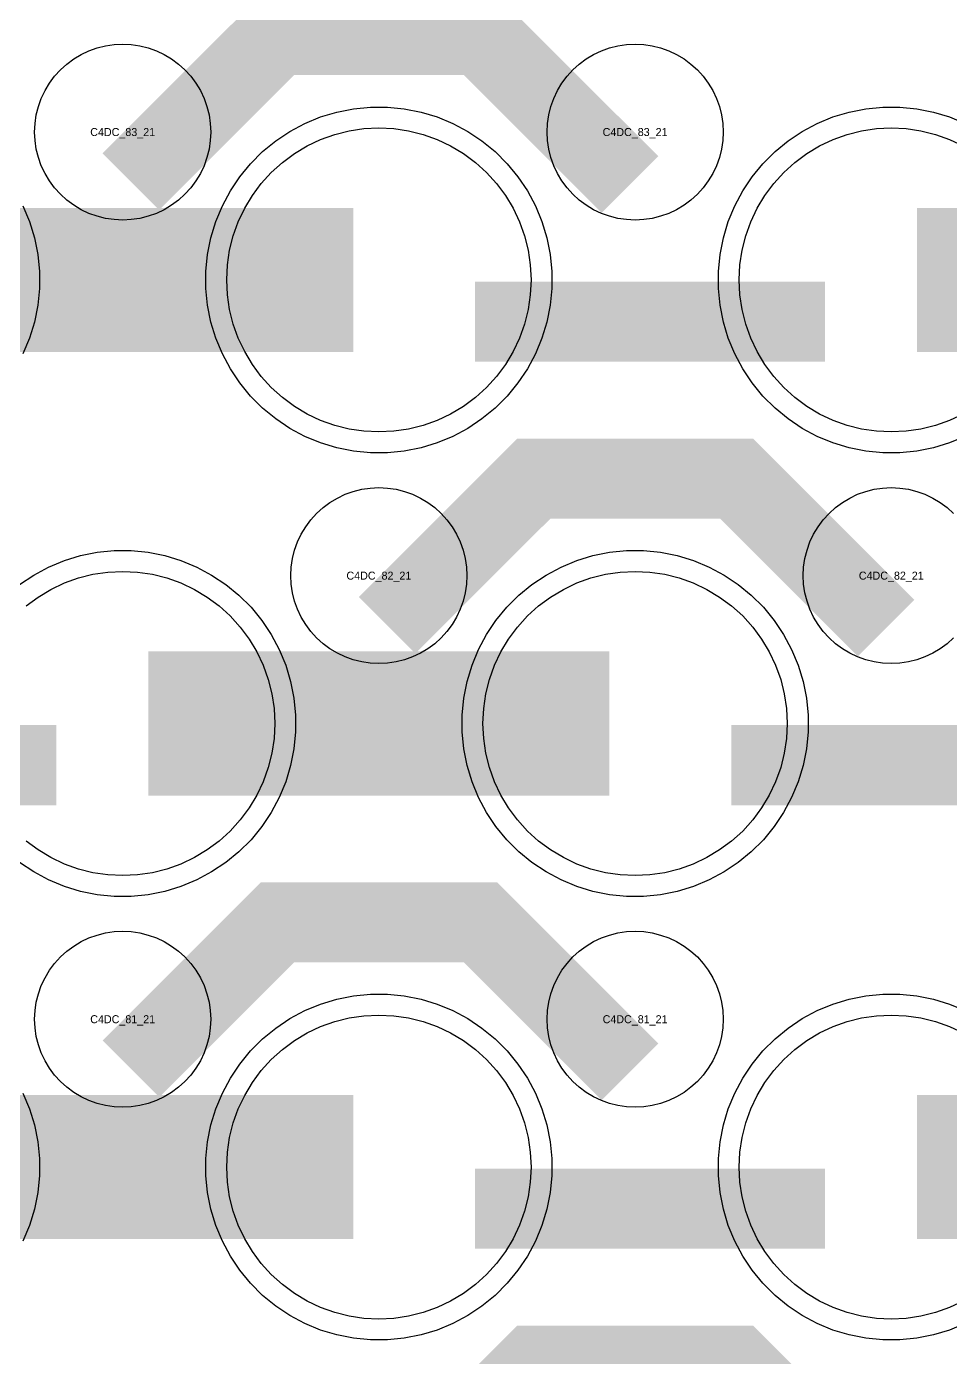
# Model space of a CAD drawing. Extents: x -11880 to 11880, y -14992 to 14992.
# Drawn here: x -5310 to -5021.5, y -3675.3 to -3259.6 of the extents above; entities that cross this region are included whole.
import ezdxf
from ezdxf.enums import TextEntityAlignment as Align

# ---------------------------------------------------------------- set-up
doc = ezdxf.new("R2010")
doc.units = 0
doc.header["$MEASUREMENT"] = 0
for name, color, linetype in [('GDS_775_DT_237', 138, 'CONTINUOUS'), ('RDL1_FS', 34, 'CONTINUOUS'), ('RDL_BS', 160, 'CONTINUOUS')]:
    doc.layers.add(name, color=color, linetype=linetype)

msp = doc.modelspace()

# ---------------------------------------------------------------- linework, layer by layer
at = {"layer": 'RDL1_FS'}
for points in [[(-5200, -3386.254), (-5204.657, -3386.025), (-5209.268, -3385.341), (-5213.791, -3384.209), (-5218.181, -3382.637), (-5222.395, -3380.645), (-5226.395, -3378.247), (-5230.14, -3375.469), (-5233.594, -3372.339), (-5236.724, -3368.885), (-5239.502, -3365.14), (-5241.9, -3361.14), (-5243.892, -3356.926), (-5245.464, -3352.536), (-5246.596, -3348.013), (-5247.28, -3343.402), (-5247.509, -3338.745), (-5247.28, -3334.088), (-5246.596, -3329.477), (-5245.464, -3324.954), (-5243.892, -3320.564), (-5241.9, -3316.35), (-5239.502, -3312.35), (-5236.724, -3308.605), (-5233.594, -3305.151), (-5230.14, -3302.021), (-5226.395, -3299.243), (-5222.395, -3296.845), (-5218.181, -3294.853), (-5213.791, -3293.281), (-5209.268, -3292.149), (-5204.657, -3291.465), (-5200, -3291.236), (-5195.343, -3291.465), (-5190.732, -3292.149), (-5186.209, -3293.281), (-5181.819, -3294.853), (-5177.605, -3296.845), (-5173.605, -3299.243), (-5169.86, -3302.021), (-5166.406, -3305.151), (-5163.276, -3308.605), (-5160.498, -3312.35), (-5158.1, -3316.35), (-5156.108, -3320.564), (-5154.536, -3324.954), (-5153.404, -3329.477), (-5152.72, -3334.088), (-5152.491, -3338.745), (-5152.72, -3343.402), (-5153.404, -3348.013), (-5154.536, -3352.536), (-5156.108, -3356.926), (-5158.1, -3361.14), (-5160.498, -3365.14), (-5163.276, -3368.885), (-5166.406, -3372.339), (-5169.86, -3375.469), (-5173.605, -3378.247), (-5177.605, -3380.645), (-5181.819, -3382.637), (-5186.209, -3384.209), (-5190.732, -3385.341), (-5195.343, -3386.025)], [(-5120, -3524.819), (-5124.657, -3524.59), (-5129.268, -3523.906), (-5133.791, -3522.774), (-5138.181, -3521.202), (-5142.395, -3519.21), (-5146.395, -3516.812), (-5150.14, -3514.034), (-5153.594, -3510.904), (-5156.724, -3507.45), (-5159.502, -3503.705), (-5161.9, -3499.705), (-5163.892, -3495.491), (-5165.464, -3491.101), (-5166.596, -3486.578), (-5167.28, -3481.967), (-5167.509, -3477.31), (-5167.28, -3472.653), (-5166.596, -3468.042), (-5165.464, -3463.519), (-5163.892, -3459.129), (-5161.9, -3454.915), (-5159.502, -3450.915), (-5156.724, -3447.17), (-5153.594, -3443.716), (-5150.14, -3440.586), (-5146.395, -3437.808), (-5142.395, -3435.41), (-5138.181, -3433.418), (-5133.791, -3431.846), (-5129.268, -3430.714), (-5124.657, -3430.03), (-5120, -3429.801), (-5115.343, -3430.03), (-5110.732, -3430.714), (-5106.209, -3431.846), (-5101.819, -3433.418), (-5097.605, -3435.41), (-5093.605, -3437.808), (-5089.86, -3440.586), (-5086.406, -3443.716), (-5083.276, -3447.17), (-5080.498, -3450.915), (-5078.1, -3454.915), (-5076.108, -3459.129), (-5074.536, -3463.519), (-5073.404, -3468.042), (-5072.72, -3472.653), (-5072.491, -3477.31), (-5072.72, -3481.967), (-5073.404, -3486.578), (-5074.536, -3491.101), (-5076.108, -3495.491), (-5078.1, -3499.705), (-5080.498, -3503.705), (-5083.276, -3507.45), (-5086.406, -3510.904), (-5089.86, -3514.034), (-5093.605, -3516.812), (-5097.605, -3519.21), (-5101.819, -3521.202), (-5106.209, -3522.774), (-5110.732, -3523.906), (-5115.343, -3524.59)], [(-5200, -3663.384), (-5204.657, -3663.155), (-5209.268, -3662.471), (-5213.791, -3661.339), (-5218.181, -3659.767), (-5222.395, -3657.775), (-5226.395, -3655.377), (-5230.14, -3652.599), (-5233.594, -3649.469), (-5236.724, -3646.015), (-5239.502, -3642.27), (-5241.9, -3638.27), (-5243.892, -3634.056), (-5245.464, -3629.666), (-5246.596, -3625.143), (-5247.28, -3620.532), (-5247.509, -3615.875), (-5247.28, -3611.218), (-5246.596, -3606.607), (-5245.464, -3602.084), (-5243.892, -3597.694), (-5241.9, -3593.48), (-5239.502, -3589.48), (-5236.724, -3585.735), (-5233.594, -3582.281), (-5230.14, -3579.151), (-5226.395, -3576.373), (-5222.395, -3573.975), (-5218.181, -3571.983), (-5213.791, -3570.411), (-5209.268, -3569.279), (-5204.657, -3568.595), (-5200, -3568.366), (-5195.343, -3568.595), (-5190.732, -3569.279), (-5186.209, -3570.411), (-5181.819, -3571.983), (-5177.605, -3573.975), (-5173.605, -3576.373), (-5169.86, -3579.151), (-5166.406, -3582.281), (-5163.276, -3585.735), (-5160.498, -3589.48), (-5158.1, -3593.48), (-5156.108, -3597.694), (-5154.536, -3602.084), (-5153.404, -3606.607), (-5152.72, -3611.218), (-5152.491, -3615.875), (-5152.72, -3620.532), (-5153.404, -3625.143), (-5154.536, -3629.666), (-5156.108, -3634.056), (-5158.1, -3638.27), (-5160.498, -3642.27), (-5163.276, -3646.015), (-5166.406, -3649.469), (-5169.86, -3652.599), (-5173.605, -3655.377), (-5177.605, -3657.775), (-5181.819, -3659.767), (-5186.209, -3661.339), (-5190.732, -3662.471), (-5195.343, -3663.155)]]:
    msp.add_lwpolyline(points, close=True, dxfattribs=at)
for points in [[(-5017.605, -3380.645), (-5021.819, -3382.637), (-5026.209, -3384.209), (-5030.732, -3385.341), (-5035.343, -3386.025), (-5040, -3386.254), (-5044.657, -3386.025), (-5049.268, -3385.341), (-5053.791, -3384.209), (-5058.181, -3382.637), (-5062.395, -3380.645), (-5066.395, -3378.247), (-5070.14, -3375.469), (-5073.594, -3372.339), (-5076.724, -3368.885), (-5079.502, -3365.14), (-5081.9, -3361.14), (-5083.892, -3356.926), (-5085.464, -3352.536), (-5086.596, -3348.013), (-5087.28, -3343.402), (-5087.509, -3338.745), (-5087.28, -3334.088), (-5086.596, -3329.477), (-5085.464, -3324.954), (-5083.892, -3320.564), (-5081.9, -3316.35), (-5079.502, -3312.35), (-5076.724, -3308.605), (-5073.594, -3305.151), (-5070.14, -3302.021), (-5066.395, -3299.243), (-5062.395, -3296.845), (-5058.181, -3294.853), (-5053.791, -3293.281), (-5049.268, -3292.149), (-5044.657, -3291.465), (-5040, -3291.236), (-5035.343, -3291.465), (-5030.732, -3292.149), (-5026.209, -3293.281), (-5021.819, -3294.853), (-5017.605, -3296.845)], [(-5310.14, -3440.586), (-5306.395, -3437.808), (-5302.395, -3435.41), (-5298.181, -3433.418), (-5293.791, -3431.846), (-5289.268, -3430.714), (-5284.657, -3430.03), (-5280, -3429.801), (-5275.343, -3430.03), (-5270.732, -3430.714), (-5266.209, -3431.846), (-5261.819, -3433.418), (-5257.605, -3435.41), (-5253.605, -3437.808), (-5249.86, -3440.586), (-5246.406, -3443.716), (-5243.276, -3447.17), (-5240.498, -3450.915), (-5238.1, -3454.915), (-5236.108, -3459.129), (-5234.536, -3463.519), (-5233.404, -3468.042), (-5232.72, -3472.653), (-5232.491, -3477.31), (-5232.72, -3481.967), (-5233.404, -3486.578), (-5234.536, -3491.101), (-5236.108, -3495.491), (-5238.1, -3499.705), (-5240.498, -3503.705), (-5243.276, -3507.45), (-5246.406, -3510.904), (-5249.86, -3514.034), (-5253.605, -3516.812), (-5257.605, -3519.21), (-5261.819, -3521.202), (-5266.209, -3522.774), (-5270.732, -3523.906), (-5275.343, -3524.59), (-5280, -3524.819), (-5284.657, -3524.59), (-5289.268, -3523.906), (-5293.791, -3522.774), (-5298.181, -3521.202), (-5302.395, -3519.21), (-5306.395, -3516.812), (-5310.14, -3514.034)], [(-5017.605, -3657.775), (-5021.819, -3659.767), (-5026.209, -3661.339), (-5030.732, -3662.471), (-5035.343, -3663.155), (-5040, -3663.384), (-5044.657, -3663.155), (-5049.268, -3662.471), (-5053.791, -3661.339), (-5058.181, -3659.767), (-5062.395, -3657.775), (-5066.395, -3655.377), (-5070.14, -3652.599), (-5073.594, -3649.469), (-5076.724, -3646.015), (-5079.502, -3642.27), (-5081.9, -3638.27), (-5083.892, -3634.056), (-5085.464, -3629.666), (-5086.596, -3625.143), (-5087.28, -3620.532), (-5087.509, -3615.875), (-5087.28, -3611.218), (-5086.596, -3606.607), (-5085.464, -3602.084), (-5083.892, -3597.694), (-5081.9, -3593.48), (-5079.502, -3589.48), (-5076.724, -3585.735), (-5073.594, -3582.281), (-5070.14, -3579.151), (-5066.395, -3576.373), (-5062.395, -3573.975), (-5058.181, -3571.983), (-5053.791, -3570.411), (-5049.268, -3569.279), (-5044.657, -3568.595), (-5040, -3568.366), (-5035.343, -3568.595), (-5030.732, -3569.279), (-5026.209, -3570.411), (-5021.819, -3571.983), (-5017.605, -3573.975)]]:
    msp.add_lwpolyline(points, dxfattribs=at)
for points in [[(-5351.998, -3338.745, 45, 45, 0), (-5279.998, -3338.745, 45, 45, 0)], [(-5279.998, -3338.745, 45, 45, 0), (-5207.998, -3338.745, 45, 45, 0)], [(-5031.998, -3338.745, 45, 45, 0), (-4959.998, -3338.745, 45, 45, 0)], [(-5271.998, -3477.31, 45, 45, 0), (-5199.998, -3477.31, 45, 45, 0)], [(-5199.998, -3477.31, 45, 45, 0), (-5127.998, -3477.31, 45, 45, 0)], [(-5351.998, -3615.875, 45, 45, 0), (-5279.998, -3615.875, 45, 45, 0)], [(-5279.998, -3615.875, 45, 45, 0), (-5207.998, -3615.875, 45, 45, 0)], [(-5031.998, -3615.875, 45, 45, 0), (-4959.998, -3615.875, 45, 45, 0)]]:
    msp.add_lwpolyline(points, format="xyseb", dxfattribs=at)
at = {"layer": 'RDL_BS'}
for points in [[(-5277.438, -3308.059, 25, 25, 0), (-5231.623, -3262.244, 25, 25, 0), (-5198.07, -3262.244, 25, 25, 0)], [(-5121.599, -3308.958, 25, 25, 0), (-5168.313, -3262.244, 25, 25, 0), (-5198.071, -3262.244, 25, 25, 0)], [(-5169.984, -3351.758, 25, 25, 0), (-5060.719, -3351.758, 25, 25, 0)], [(-5197.438, -3446.624, 25, 25, 0), (-5151.623, -3400.809, 25, 25, 0), (-5118.07, -3400.809, 25, 25, 0)], [(-5041.599, -3447.523, 25, 25, 0), (-5088.313, -3400.809, 25, 25, 0), (-5118.071, -3400.809, 25, 25, 0)], [(-5409.984, -3490.323, 25, 25, 0), (-5300.719, -3490.323, 25, 25, 0)], [(-5089.984, -3490.323, 25, 25, 0), (-4980.719, -3490.323, 25, 25, 0)], [(-5277.438, -3585.189, 25, 25, 0), (-5231.623, -3539.374, 25, 25, 0), (-5198.07, -3539.374, 25, 25, 0)], [(-5121.599, -3586.088, 25, 25, 0), (-5168.313, -3539.374, 25, 25, 0), (-5198.071, -3539.374, 25, 25, 0)], [(-5169.984, -3628.888, 25, 25, 0), (-5060.719, -3628.888, 25, 25, 0)], [(-5197.438, -3723.754, 25, 25, 0), (-5151.623, -3677.939, 25, 25, 0), (-5118.07, -3677.939, 25, 25, 0)], [(-5041.599, -3724.653, 25, 25, 0), (-5088.313, -3677.939, 25, 25, 0), (-5118.071, -3677.939, 25, 25, 0)]]:
    msp.add_lwpolyline(points, format="xyseb", dxfattribs=at)
for points in [[(-5280, -3320.051), (-5282.693, -3319.919), (-5285.365, -3319.523), (-5287.984, -3318.866), (-5290.519, -3317.959), (-5292.956, -3316.807), (-5295.28, -3315.414), (-5297.443, -3313.811), (-5299.442, -3311.999), (-5301.254, -3310), (-5302.857, -3307.837), (-5304.25, -3305.513), (-5305.402, -3303.076), (-5306.309, -3300.541), (-5306.966, -3297.922), (-5307.362, -3295.25), (-5307.494, -3292.557), (-5307.362, -3289.864), (-5306.966, -3287.192), (-5306.309, -3284.573), (-5305.402, -3282.038), (-5304.25, -3279.601), (-5302.857, -3277.277), (-5301.254, -3275.114), (-5299.442, -3273.115), (-5297.443, -3271.303), (-5295.28, -3269.7), (-5292.956, -3268.307), (-5290.519, -3267.155), (-5287.984, -3266.248), (-5285.365, -3265.591), (-5282.693, -3265.195), (-5280, -3265.063), (-5277.307, -3265.195), (-5274.635, -3265.591), (-5272.016, -3266.248), (-5269.481, -3267.155), (-5267.044, -3268.307), (-5264.72, -3269.7), (-5262.557, -3271.303), (-5260.558, -3273.115), (-5258.746, -3275.114), (-5257.143, -3277.277), (-5255.75, -3279.601), (-5254.598, -3282.038), (-5253.691, -3284.573), (-5253.034, -3287.192), (-5252.638, -3289.864), (-5252.506, -3292.557), (-5252.638, -3295.25), (-5253.034, -3297.922), (-5253.691, -3300.541), (-5254.598, -3303.076), (-5255.75, -3305.513), (-5257.143, -3307.837), (-5258.746, -3310), (-5260.558, -3311.999), (-5262.557, -3313.811), (-5264.72, -3315.414), (-5267.044, -3316.807), (-5269.481, -3317.959), (-5272.016, -3318.866), (-5274.635, -3319.523), (-5277.307, -3319.919)], [(-5120, -3320.051), (-5122.693, -3319.919), (-5125.365, -3319.523), (-5127.984, -3318.866), (-5130.519, -3317.959), (-5132.956, -3316.807), (-5135.28, -3315.414), (-5137.443, -3313.811), (-5139.442, -3311.999), (-5141.254, -3310), (-5142.857, -3307.837), (-5144.25, -3305.513), (-5145.402, -3303.076), (-5146.309, -3300.541), (-5146.966, -3297.922), (-5147.362, -3295.25), (-5147.494, -3292.557), (-5147.362, -3289.864), (-5146.966, -3287.192), (-5146.309, -3284.573), (-5145.402, -3282.038), (-5144.25, -3279.601), (-5142.857, -3277.277), (-5141.254, -3275.114), (-5139.442, -3273.115), (-5137.443, -3271.303), (-5135.28, -3269.7), (-5132.956, -3268.307), (-5130.519, -3267.155), (-5127.984, -3266.248), (-5125.365, -3265.591), (-5122.693, -3265.195), (-5120, -3265.063), (-5117.307, -3265.195), (-5114.635, -3265.591), (-5112.016, -3266.248), (-5109.481, -3267.155), (-5107.044, -3268.307), (-5104.72, -3269.7), (-5102.557, -3271.303), (-5100.558, -3273.115), (-5098.746, -3275.114), (-5097.143, -3277.277), (-5095.75, -3279.601), (-5094.598, -3282.038), (-5093.691, -3284.573), (-5093.034, -3287.192), (-5092.638, -3289.864), (-5092.506, -3292.557), (-5092.638, -3295.25), (-5093.034, -3297.922), (-5093.691, -3300.541), (-5094.598, -3303.076), (-5095.75, -3305.513), (-5097.143, -3307.837), (-5098.746, -3310), (-5100.558, -3311.999), (-5102.557, -3313.811), (-5104.72, -3315.414), (-5107.044, -3316.807), (-5109.481, -3317.959), (-5112.016, -3318.866), (-5114.635, -3319.523), (-5117.307, -3319.919)], [(-5202.644, -3392.745), (-5207.938, -3392.228), (-5213.165, -3391.182), (-5218.205, -3389.651), (-5223.115, -3387.62), (-5227.777, -3385.128), (-5232.191, -3382.181), (-5236.292, -3378.819), (-5240.074, -3375.037), (-5243.436, -3370.936), (-5246.383, -3366.522), (-5248.875, -3361.86), (-5250.906, -3356.95), (-5252.437, -3351.91), (-5253.483, -3346.683), (-5254, -3341.389), (-5254, -3336.101), (-5253.483, -3330.807), (-5252.437, -3325.58), (-5250.906, -3320.54), (-5248.875, -3315.63), (-5246.383, -3310.968), (-5243.436, -3306.554), (-5240.074, -3302.453), (-5236.292, -3298.671), (-5232.191, -3295.309), (-5227.777, -3292.362), (-5223.115, -3289.87), (-5218.205, -3287.839), (-5213.165, -3286.308), (-5207.938, -3285.262), (-5202.644, -3284.745), (-5197.356, -3284.745), (-5192.062, -3285.262), (-5186.835, -3286.308), (-5181.795, -3287.839), (-5176.885, -3289.87), (-5172.223, -3292.362), (-5167.809, -3295.309), (-5163.708, -3298.671), (-5159.926, -3302.453), (-5156.564, -3306.554), (-5153.617, -3310.968), (-5151.125, -3315.63), (-5149.094, -3320.54), (-5147.563, -3325.58), (-5146.517, -3330.807), (-5146, -3336.101), (-5146, -3341.389), (-5146.517, -3346.683), (-5147.563, -3351.91), (-5149.094, -3356.95), (-5151.125, -3361.86), (-5153.617, -3366.522), (-5156.564, -3370.936), (-5159.926, -3375.037), (-5163.708, -3378.819), (-5167.809, -3382.181), (-5172.223, -3385.128), (-5176.885, -3387.62), (-5181.795, -3389.651), (-5186.835, -3391.182), (-5192.062, -3392.228), (-5197.356, -3392.745)], [(-5200, -3458.616), (-5202.693, -3458.484), (-5205.365, -3458.088), (-5207.984, -3457.431), (-5210.519, -3456.524), (-5212.956, -3455.372), (-5215.28, -3453.979), (-5217.443, -3452.376), (-5219.442, -3450.564), (-5221.254, -3448.565), (-5222.857, -3446.402), (-5224.25, -3444.078), (-5225.402, -3441.641), (-5226.309, -3439.106), (-5226.966, -3436.487), (-5227.362, -3433.815), (-5227.494, -3431.122), (-5227.362, -3428.429), (-5226.966, -3425.757), (-5226.309, -3423.138), (-5225.402, -3420.603), (-5224.25, -3418.166), (-5222.857, -3415.842), (-5221.254, -3413.679), (-5219.442, -3411.68), (-5217.443, -3409.868), (-5215.28, -3408.265), (-5212.956, -3406.872), (-5210.519, -3405.72), (-5207.984, -3404.813), (-5205.365, -3404.156), (-5202.693, -3403.76), (-5200, -3403.628), (-5197.307, -3403.76), (-5194.635, -3404.156), (-5192.016, -3404.813), (-5189.481, -3405.72), (-5187.044, -3406.872), (-5184.72, -3408.265), (-5182.557, -3409.868), (-5180.558, -3411.68), (-5178.746, -3413.679), (-5177.143, -3415.842), (-5175.75, -3418.166), (-5174.598, -3420.603), (-5173.691, -3423.138), (-5173.034, -3425.757), (-5172.638, -3428.429), (-5172.506, -3431.122), (-5172.638, -3433.815), (-5173.034, -3436.487), (-5173.691, -3439.106), (-5174.598, -3441.641), (-5175.75, -3444.078), (-5177.143, -3446.402), (-5178.746, -3448.565), (-5180.558, -3450.564), (-5182.557, -3452.376), (-5184.72, -3453.979), (-5187.044, -3455.372), (-5189.481, -3456.524), (-5192.016, -3457.431), (-5194.635, -3458.088), (-5197.307, -3458.484)], [(-5122.644, -3531.31), (-5127.938, -3530.793), (-5133.165, -3529.747), (-5138.205, -3528.216), (-5143.115, -3526.185), (-5147.777, -3523.693), (-5152.191, -3520.746), (-5156.292, -3517.384), (-5160.074, -3513.602), (-5163.436, -3509.501), (-5166.383, -3505.087), (-5168.875, -3500.425), (-5170.906, -3495.515), (-5172.437, -3490.475), (-5173.483, -3485.248), (-5174, -3479.954), (-5174, -3474.666), (-5173.483, -3469.372), (-5172.437, -3464.145), (-5170.906, -3459.105), (-5168.875, -3454.195), (-5166.383, -3449.533), (-5163.436, -3445.119), (-5160.074, -3441.018), (-5156.292, -3437.236), (-5152.191, -3433.874), (-5147.777, -3430.927), (-5143.115, -3428.435), (-5138.205, -3426.404), (-5133.165, -3424.873), (-5127.938, -3423.827), (-5122.644, -3423.31), (-5117.356, -3423.31), (-5112.062, -3423.827), (-5106.835, -3424.873), (-5101.795, -3426.404), (-5096.885, -3428.435), (-5092.223, -3430.927), (-5087.809, -3433.874), (-5083.708, -3437.236), (-5079.926, -3441.018), (-5076.564, -3445.119), (-5073.617, -3449.533), (-5071.125, -3454.195), (-5069.094, -3459.105), (-5067.563, -3464.145), (-5066.517, -3469.372), (-5066, -3474.666), (-5066, -3479.954), (-5066.517, -3485.248), (-5067.563, -3490.475), (-5069.094, -3495.515), (-5071.125, -3500.425), (-5073.617, -3505.087), (-5076.564, -3509.501), (-5079.926, -3513.602), (-5083.708, -3517.384), (-5087.809, -3520.746), (-5092.223, -3523.693), (-5096.885, -3526.185), (-5101.795, -3528.216), (-5106.835, -3529.747), (-5112.062, -3530.793), (-5117.356, -3531.31)], [(-5280, -3597.181), (-5282.693, -3597.049), (-5285.365, -3596.653), (-5287.984, -3595.996), (-5290.519, -3595.089), (-5292.956, -3593.937), (-5295.28, -3592.544), (-5297.443, -3590.941), (-5299.442, -3589.129), (-5301.254, -3587.13), (-5302.857, -3584.967), (-5304.25, -3582.643), (-5305.402, -3580.206), (-5306.309, -3577.671), (-5306.966, -3575.052), (-5307.362, -3572.38), (-5307.494, -3569.687), (-5307.362, -3566.994), (-5306.966, -3564.322), (-5306.309, -3561.703), (-5305.402, -3559.168), (-5304.25, -3556.731), (-5302.857, -3554.407), (-5301.254, -3552.244), (-5299.442, -3550.245), (-5297.443, -3548.433), (-5295.28, -3546.83), (-5292.956, -3545.437), (-5290.519, -3544.285), (-5287.984, -3543.378), (-5285.365, -3542.721), (-5282.693, -3542.325), (-5280, -3542.193), (-5277.307, -3542.325), (-5274.635, -3542.721), (-5272.016, -3543.378), (-5269.481, -3544.285), (-5267.044, -3545.437), (-5264.72, -3546.83), (-5262.557, -3548.433), (-5260.558, -3550.245), (-5258.746, -3552.244), (-5257.143, -3554.407), (-5255.75, -3556.731), (-5254.598, -3559.168), (-5253.691, -3561.703), (-5253.034, -3564.322), (-5252.638, -3566.994), (-5252.506, -3569.687), (-5252.638, -3572.38), (-5253.034, -3575.052), (-5253.691, -3577.671), (-5254.598, -3580.206), (-5255.75, -3582.643), (-5257.143, -3584.967), (-5258.746, -3587.13), (-5260.558, -3589.129), (-5262.557, -3590.941), (-5264.72, -3592.544), (-5267.044, -3593.937), (-5269.481, -3595.089), (-5272.016, -3595.996), (-5274.635, -3596.653), (-5277.307, -3597.049)], [(-5120, -3597.181), (-5122.693, -3597.049), (-5125.365, -3596.653), (-5127.984, -3595.996), (-5130.519, -3595.089), (-5132.956, -3593.937), (-5135.28, -3592.544), (-5137.443, -3590.941), (-5139.442, -3589.129), (-5141.254, -3587.13), (-5142.857, -3584.967), (-5144.25, -3582.643), (-5145.402, -3580.206), (-5146.309, -3577.671), (-5146.966, -3575.052), (-5147.362, -3572.38), (-5147.494, -3569.687), (-5147.362, -3566.994), (-5146.966, -3564.322), (-5146.309, -3561.703), (-5145.402, -3559.168), (-5144.25, -3556.731), (-5142.857, -3554.407), (-5141.254, -3552.244), (-5139.442, -3550.245), (-5137.443, -3548.433), (-5135.28, -3546.83), (-5132.956, -3545.437), (-5130.519, -3544.285), (-5127.984, -3543.378), (-5125.365, -3542.721), (-5122.693, -3542.325), (-5120, -3542.193), (-5117.307, -3542.325), (-5114.635, -3542.721), (-5112.016, -3543.378), (-5109.481, -3544.285), (-5107.044, -3545.437), (-5104.72, -3546.83), (-5102.557, -3548.433), (-5100.558, -3550.245), (-5098.746, -3552.244), (-5097.143, -3554.407), (-5095.75, -3556.731), (-5094.598, -3559.168), (-5093.691, -3561.703), (-5093.034, -3564.322), (-5092.638, -3566.994), (-5092.506, -3569.687), (-5092.638, -3572.38), (-5093.034, -3575.052), (-5093.691, -3577.671), (-5094.598, -3580.206), (-5095.75, -3582.643), (-5097.143, -3584.967), (-5098.746, -3587.13), (-5100.558, -3589.129), (-5102.557, -3590.941), (-5104.72, -3592.544), (-5107.044, -3593.937), (-5109.481, -3595.089), (-5112.016, -3595.996), (-5114.635, -3596.653), (-5117.307, -3597.049)], [(-5202.644, -3669.875), (-5207.938, -3669.358), (-5213.165, -3668.312), (-5218.205, -3666.781), (-5223.115, -3664.75), (-5227.777, -3662.258), (-5232.191, -3659.311), (-5236.292, -3655.949), (-5240.074, -3652.167), (-5243.436, -3648.066), (-5246.383, -3643.652), (-5248.875, -3638.99), (-5250.906, -3634.08), (-5252.437, -3629.04), (-5253.483, -3623.813), (-5254, -3618.519), (-5254, -3613.231), (-5253.483, -3607.937), (-5252.437, -3602.71), (-5250.906, -3597.67), (-5248.875, -3592.76), (-5246.383, -3588.098), (-5243.436, -3583.684), (-5240.074, -3579.583), (-5236.292, -3575.801), (-5232.191, -3572.439), (-5227.777, -3569.492), (-5223.115, -3567), (-5218.205, -3564.969), (-5213.165, -3563.438), (-5207.938, -3562.392), (-5202.644, -3561.875), (-5197.356, -3561.875), (-5192.062, -3562.392), (-5186.835, -3563.438), (-5181.795, -3564.969), (-5176.885, -3567), (-5172.223, -3569.492), (-5167.809, -3572.439), (-5163.708, -3575.801), (-5159.926, -3579.583), (-5156.564, -3583.684), (-5153.617, -3588.098), (-5151.125, -3592.76), (-5149.094, -3597.67), (-5147.563, -3602.71), (-5146.517, -3607.937), (-5146, -3613.231), (-5146, -3618.519), (-5146.517, -3623.813), (-5147.563, -3629.04), (-5149.094, -3634.08), (-5151.125, -3638.99), (-5153.617, -3643.652), (-5156.564, -3648.066), (-5159.926, -3652.167), (-5163.708, -3655.949), (-5167.809, -3659.311), (-5172.223, -3662.258), (-5176.885, -3664.75), (-5181.795, -3666.781), (-5186.835, -3668.312), (-5192.062, -3669.358), (-5197.356, -3669.875)]]:
    msp.add_lwpolyline(points, close=True, dxfattribs=at)
for points in [[(-5016.885, -3387.62), (-5021.795, -3389.651), (-5026.835, -3391.182), (-5032.062, -3392.228), (-5037.356, -3392.745), (-5042.644, -3392.745), (-5047.938, -3392.228), (-5053.165, -3391.182), (-5058.205, -3389.651), (-5063.115, -3387.62), (-5067.777, -3385.128), (-5072.191, -3382.181), (-5076.292, -3378.819), (-5080.074, -3375.037), (-5083.436, -3370.936), (-5086.383, -3366.522), (-5088.875, -3361.86), (-5090.906, -3356.95), (-5092.437, -3351.91), (-5093.483, -3346.683), (-5094, -3341.389), (-5094, -3336.101), (-5093.483, -3330.807), (-5092.437, -3325.58), (-5090.906, -3320.54), (-5088.875, -3315.63), (-5086.383, -3310.968), (-5083.436, -3306.554), (-5080.074, -3302.453), (-5076.292, -3298.671), (-5072.191, -3295.309), (-5067.777, -3292.362), (-5063.115, -3289.87), (-5058.205, -3287.839), (-5053.165, -3286.308), (-5047.938, -3285.262), (-5042.644, -3284.745), (-5037.356, -3284.745), (-5032.062, -3285.262), (-5026.835, -3286.308), (-5021.795, -3287.839), (-5016.885, -3289.87)], [(-5311.125, -3315.63), (-5309.094, -3320.54), (-5307.563, -3325.58), (-5306.517, -3330.807), (-5306, -3336.101), (-5306, -3341.389), (-5306.517, -3346.683), (-5307.563, -3351.91), (-5309.094, -3356.95), (-5311.125, -3361.86)], [(-5020.558, -3450.564), (-5022.557, -3452.376), (-5024.72, -3453.979), (-5027.044, -3455.372), (-5029.481, -3456.524), (-5032.016, -3457.431), (-5034.635, -3458.088), (-5037.307, -3458.484), (-5040, -3458.616), (-5042.693, -3458.484), (-5045.365, -3458.088), (-5047.984, -3457.431), (-5050.519, -3456.524), (-5052.956, -3455.372), (-5055.28, -3453.979), (-5057.443, -3452.376), (-5059.442, -3450.564), (-5061.254, -3448.565), (-5062.857, -3446.402), (-5064.25, -3444.078), (-5065.402, -3441.641), (-5066.309, -3439.106), (-5066.966, -3436.487), (-5067.362, -3433.815), (-5067.494, -3431.122), (-5067.362, -3428.429), (-5066.966, -3425.757), (-5066.309, -3423.138), (-5065.402, -3420.603), (-5064.25, -3418.166), (-5062.857, -3415.842), (-5061.254, -3413.679), (-5059.442, -3411.68), (-5057.443, -3409.868), (-5055.28, -3408.265), (-5052.956, -3406.872), (-5050.519, -3405.72), (-5047.984, -3404.813), (-5045.365, -3404.156), (-5042.693, -3403.76), (-5040, -3403.628), (-5037.307, -3403.76), (-5034.635, -3404.156), (-5032.016, -3404.813), (-5029.481, -3405.72), (-5027.044, -3406.872), (-5024.72, -3408.265), (-5022.557, -3409.868), (-5020.558, -3411.68)], [(-5312.191, -3433.874), (-5307.777, -3430.927), (-5303.115, -3428.435), (-5298.205, -3426.404), (-5293.165, -3424.873), (-5287.938, -3423.827), (-5282.644, -3423.31), (-5277.356, -3423.31), (-5272.062, -3423.827), (-5266.835, -3424.873), (-5261.795, -3426.404), (-5256.885, -3428.435), (-5252.223, -3430.927), (-5247.809, -3433.874), (-5243.708, -3437.236), (-5239.926, -3441.018), (-5236.564, -3445.119), (-5233.617, -3449.533), (-5231.125, -3454.195), (-5229.094, -3459.105), (-5227.563, -3464.145), (-5226.517, -3469.372), (-5226, -3474.666), (-5226, -3479.954), (-5226.517, -3485.248), (-5227.563, -3490.475), (-5229.094, -3495.515), (-5231.125, -3500.425), (-5233.617, -3505.087), (-5236.564, -3509.501), (-5239.926, -3513.602), (-5243.708, -3517.384), (-5247.809, -3520.746), (-5252.223, -3523.693), (-5256.885, -3526.185), (-5261.795, -3528.216), (-5266.835, -3529.747), (-5272.062, -3530.793), (-5277.356, -3531.31), (-5282.644, -3531.31), (-5287.938, -3530.793), (-5293.165, -3529.747), (-5298.205, -3528.216), (-5303.115, -3526.185), (-5307.777, -3523.693), (-5312.191, -3520.746)], [(-5016.885, -3664.75), (-5021.795, -3666.781), (-5026.835, -3668.312), (-5032.062, -3669.358), (-5037.356, -3669.875), (-5042.644, -3669.875), (-5047.938, -3669.358), (-5053.165, -3668.312), (-5058.205, -3666.781), (-5063.115, -3664.75), (-5067.777, -3662.258), (-5072.191, -3659.311), (-5076.292, -3655.949), (-5080.074, -3652.167), (-5083.436, -3648.066), (-5086.383, -3643.652), (-5088.875, -3638.99), (-5090.906, -3634.08), (-5092.437, -3629.04), (-5093.483, -3623.813), (-5094, -3618.519), (-5094, -3613.231), (-5093.483, -3607.937), (-5092.437, -3602.71), (-5090.906, -3597.67), (-5088.875, -3592.76), (-5086.383, -3588.098), (-5083.436, -3583.684), (-5080.074, -3579.583), (-5076.292, -3575.801), (-5072.191, -3572.439), (-5067.777, -3569.492), (-5063.115, -3567), (-5058.205, -3564.969), (-5053.165, -3563.438), (-5047.938, -3562.392), (-5042.644, -3561.875), (-5037.356, -3561.875), (-5032.062, -3562.392), (-5026.835, -3563.438), (-5021.795, -3564.969), (-5016.885, -3567)], [(-5311.125, -3592.76), (-5309.094, -3597.67), (-5307.563, -3602.71), (-5306.517, -3607.937), (-5306, -3613.231), (-5306, -3618.519), (-5306.517, -3623.813), (-5307.563, -3629.04), (-5309.094, -3634.08), (-5311.125, -3638.99)]]:
    msp.add_lwpolyline(points, dxfattribs=at)

# ---------------------------------------------------------------- texts
at = {"layer": 'GDS_775_DT_237'}
for s, p in [('C4DC_83_21', (-5280, -3292.557)), ('C4DC_83_21', (-5280, -3292.557)), ('C4DC_83_21', (-5120, -3292.557)), ('C4DC_83_21', (-5120, -3292.557)), ('C4DC_82_21', (-5200, -3431.122)), ('C4DC_82_21', (-5200, -3431.122)), ('C4DC_82_21', (-5040, -3431.122)), ('C4DC_82_21', (-5040, -3431.122)), ('C4DC_81_21', (-5280, -3569.687)), ('C4DC_81_21', (-5280, -3569.687)), ('C4DC_81_21', (-5120, -3569.687)), ('C4DC_81_21', (-5120, -3569.687))]:
    msp.add_text(s, height=2.5, dxfattribs=at).set_placement(p, align=Align.MIDDLE_CENTER)

doc.saveas('drawing.dxf')
